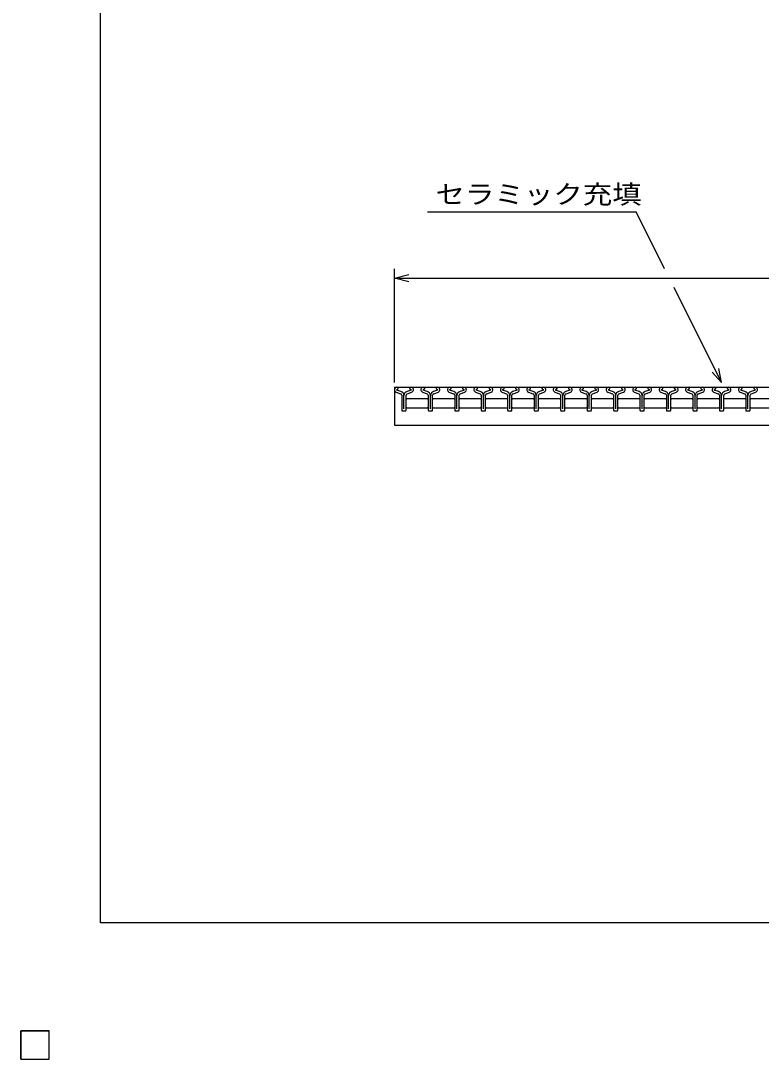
# Model space of a CAD drawing. Units: millimetres, scale not verified. Extents: x -1820 to 1724, y -1285 to 1059.
# Drawn here: x -1820 to -1039, y -1285 to -189 of the extents above; entities that cross this region are included whole.
import ezdxf
from ezdxf.enums import TextEntityAlignment as Align

# ---------------------------------------------------------------- set-up
doc = ezdxf.new("R2010")
doc.units = ezdxf.units.MM
doc.header["$LTSCALE"] = 10
for name, color, linetype, lineweight in [('0_2', 150, 'Continuous', 25), ('16', 3, 'Continuous', 25), ('22', 2, 'Continuous', 25)]:
    doc.layers.add(name, color=color, linetype=linetype, lineweight=lineweight)
doc.styles.add('ベクトル', font='')
doc.styles.get('ベクトル').set_extended_font_data('ベクトル')

msp = doc.modelspace()

# ---------------------------------------------------------------- linework, layer by layer
at = {"layer": '0_2'}
for p, q in [((-1736, -1141), (-1736, 1059)), ((1724, -1141), (-1736, -1141))]:
    msp.add_line(p, q, dxfattribs=at)
at = {"layer": '16'}
for p, q in [((-1426, -576), (-430, -576)), ((-1426, -576), (-1426, -616)), ((-1419.3, -580.53), (-1423.62, -579.01)), ((-1423.46, -578.31), (-1422.02, -577.61)), ((-1422.02, -577.61), (-1422.02, -577.38)), ((-1408.4, -579.01), (-1412.72, -580.53)), ((-1410, -577.38), (-1410, -577.61)), ((-1410, -577.61), (-1408.56, -578.31)), ((-1391.4, -580.53), (-1395.72, -579.01)), ((-1395.56, -578.31), (-1394.12, -577.61)), ((-1394.12, -577.61), (-1394.12, -577.38)), ((-1380.5, -579.01), (-1384.82, -580.53)), ((-1382.1, -577.38), (-1382.1, -577.61)), ((-1382.1, -577.61), (-1380.66, -578.31)), ((-1363.5, -580.53), (-1367.82, -579.01)), ((-1367.66, -578.31), (-1366.22, -577.61)), ((-1366.22, -577.61), (-1366.22, -577.38)), ((-1352.6, -579.01), (-1356.92, -580.53)), ((-1354.2, -577.38), (-1354.2, -577.61)), ((-1354.2, -577.61), (-1352.76, -578.31)), ((-1335.6, -580.53), (-1339.92, -579.01)), ((-1339.76, -578.31), (-1338.32, -577.61)), ((-1338.32, -577.61), (-1338.32, -577.38)), ((-1324.7, -579.01), (-1329.02, -580.53)), ((-1326.3, -577.38), (-1326.3, -577.61)), ((-1326.3, -577.61), (-1324.86, -578.31)), ((-1307.7, -580.53), (-1312.02, -579.01)), ((-1311.86, -578.31), (-1310.42, -577.61)), ((-1310.42, -577.61), (-1310.42, -577.38)), ((-1296.8, -579.01), (-1301.12, -580.53)), ((-1298.4, -577.38), (-1298.4, -577.61)), ((-1298.4, -577.61), (-1296.96, -578.31)), ((-1279.8, -580.53), (-1284.12, -579.01)), ((-1283.96, -578.31), (-1282.52, -577.61)), ((-1282.52, -577.61), (-1282.52, -577.38)), ((-1268.9, -579.01), (-1273.22, -580.53)), ((-1270.5, -577.38), (-1270.5, -577.61)), ((-1270.5, -577.61), (-1269.06, -578.31)), ((-1251.9, -580.53), (-1256.22, -579.01)), ((-1256.06, -578.31), (-1254.62, -577.61)), ((-1254.62, -577.61), (-1254.62, -577.38)), ((-1241, -579.01), (-1245.32, -580.53)), ((-1242.6, -577.38), (-1242.6, -577.61)), ((-1242.6, -577.61), (-1241.16, -578.31)), ((-1224, -580.53), (-1228.32, -579.01)), ((-1228.16, -578.31), (-1226.72, -577.61)), ((-1226.72, -577.61), (-1226.72, -577.38)), ((-1213.1, -579.01), (-1217.42, -580.53)), ((-1214.7, -577.38), (-1214.7, -577.61)), ((-1214.7, -577.61), (-1213.26, -578.31)), ((-1196.1, -580.53), (-1200.42, -579.01)), ((-1200.26, -578.31), (-1198.82, -577.61)), ((-1198.82, -577.61), (-1198.82, -577.38)), ((-1185.2, -579.01), (-1189.52, -580.53)), ((-1186.8, -577.38), (-1186.8, -577.61)), ((-1186.8, -577.61), (-1185.36, -578.31)), ((-1168.2, -580.53), (-1172.52, -579.01)), ((-1172.36, -578.31), (-1170.92, -577.61)), ((-1170.92, -577.61), (-1170.92, -577.38)), ((-1157.3, -579.01), (-1161.62, -580.53)), ((-1158.9, -577.38), (-1158.9, -577.61)), ((-1158.9, -577.61), (-1157.46, -578.31)), ((-1140.3, -580.53), (-1144.62, -579.01)), ((-1144.46, -578.31), (-1143.02, -577.61)), ((-1143.02, -577.61), (-1143.02, -577.38)), ((-1129.4, -579.01), (-1133.72, -580.53)), ((-1131, -577.38), (-1131, -577.61)), ((-1131, -577.61), (-1129.56, -578.31)), ((-1112.4, -580.53), (-1116.72, -579.01)), ((-1116.56, -578.31), (-1115.12, -577.61)), ((-1115.12, -577.61), (-1115.12, -577.38)), ((-1101.5, -579.01), (-1105.82, -580.53)), ((-1103.1, -577.38), (-1103.1, -577.61)), ((-1103.1, -577.61), (-1101.66, -578.31)), ((-1084.5, -580.53), (-1088.82, -579.01)), ((-1088.66, -578.31), (-1087.22, -577.61)), ((-1087.22, -577.61), (-1087.22, -577.38)), ((-1073.6, -579.01), (-1077.92, -580.53)), ((-1075.2, -577.38), (-1075.2, -577.61)), ((-1075.2, -577.61), (-1073.76, -578.31)), ((-1056.6, -580.53), (-1060.92, -579.01)), ((-1060.76, -578.31), (-1059.32, -577.61)), ((-1059.32, -577.61), (-1059.32, -577.38)), ((-1045.7, -579.01), (-1050.02, -580.53)), ((-1047.3, -577.38), (-1047.3, -577.61)), ((-1047.3, -577.61), (-1045.86, -578.31)), ((-1424.38, -581.18), (-1419.51, -582.89)), ((-1418.31, -584.59), (-1418.31, -600.31)), ((-1416, -598.71), (-1416, -584.64)), ((-1413.75, -589), (-1412.75, -588)), ((-1413.71, -600.31), (-1413.71, -584.59)), ((-1412.75, -588), (-1391.35, -588)), ((-1412.51, -582.89), (-1407.64, -581.18)), ((-1396.48, -581.18), (-1391.61, -582.89)), ((-1391.35, -588), (-1390.35, -589)), ((-1390.41, -584.59), (-1390.41, -600.31)), ((-1388.1, -598.71), (-1388.1, -584.64)), ((-1385.85, -589), (-1384.85, -588)), ((-1385.81, -600.31), (-1385.81, -584.59)), ((-1384.85, -588), (-1363.45, -588)), ((-1384.61, -582.89), (-1379.74, -581.18)), ((-1368.58, -581.18), (-1363.71, -582.89)), ((-1363.45, -588), (-1362.45, -589)), ((-1362.51, -584.59), (-1362.51, -600.31)), ((-1360.2, -598.71), (-1360.2, -584.64)), ((-1357.95, -589), (-1356.95, -588)), ((-1357.91, -600.31), (-1357.91, -584.59)), ((-1356.95, -588), (-1335.55, -588)), ((-1356.71, -582.89), (-1351.84, -581.18)), ((-1340.68, -581.18), (-1335.81, -582.89)), ((-1335.55, -588), (-1334.55, -589)), ((-1334.61, -584.59), (-1334.61, -600.31)), ((-1332.3, -598.71), (-1332.3, -584.64)), ((-1330.05, -589), (-1329.05, -588)), ((-1330.01, -600.31), (-1330.01, -584.59)), ((-1329.05, -588), (-1307.65, -588)), ((-1328.81, -582.89), (-1323.94, -581.18)), ((-1312.78, -581.18), (-1307.91, -582.89)), ((-1307.65, -588), (-1306.65, -589)), ((-1306.71, -584.59), (-1306.71, -600.31)), ((-1304.4, -598.71), (-1304.4, -584.64)), ((-1302.15, -589), (-1301.15, -588)), ((-1302.11, -600.31), (-1302.11, -584.59)), ((-1301.15, -588), (-1279.75, -588)), ((-1300.91, -582.89), (-1296.04, -581.18)), ((-1284.88, -581.18), (-1280.01, -582.89)), ((-1279.75, -588), (-1278.75, -589)), ((-1278.81, -584.59), (-1278.81, -600.31)), ((-1276.5, -598.71), (-1276.5, -584.64)), ((-1274.25, -589), (-1273.25, -588)), ((-1274.21, -600.31), (-1274.21, -584.59)), ((-1273.25, -588), (-1251.85, -588)), ((-1273.01, -582.89), (-1268.14, -581.18)), ((-1256.98, -581.18), (-1252.11, -582.89)), ((-1251.85, -588), (-1250.85, -589)), ((-1250.91, -584.59), (-1250.91, -600.31)), ((-1248.6, -598.71), (-1248.6, -584.64)), ((-1246.35, -589), (-1245.35, -588)), ((-1246.31, -600.31), (-1246.31, -584.59)), ((-1245.35, -588), (-1223.95, -588)), ((-1245.11, -582.89), (-1240.24, -581.18)), ((-1229.08, -581.18), (-1224.21, -582.89)), ((-1223.95, -588), (-1222.95, -589)), ((-1223.01, -584.59), (-1223.01, -600.31)), ((-1220.7, -598.71), (-1220.7, -584.64)), ((-1218.45, -589), (-1217.45, -588)), ((-1218.41, -600.31), (-1218.41, -584.59)), ((-1217.45, -588), (-1196.05, -588)), ((-1217.21, -582.89), (-1212.34, -581.18)), ((-1201.18, -581.18), (-1196.31, -582.89)), ((-1196.05, -588), (-1195.05, -589)), ((-1195.11, -584.59), (-1195.11, -600.31)), ((-1192.8, -598.71), (-1192.8, -584.64)), ((-1190.55, -589), (-1189.55, -588)), ((-1190.51, -600.31), (-1190.51, -584.59)), ((-1189.55, -588), (-1168.15, -588)), ((-1189.31, -582.89), (-1184.44, -581.18)), ((-1173.28, -581.18), (-1168.41, -582.89)), ((-1168.15, -588), (-1167.15, -589)), ((-1167.21, -584.59), (-1167.21, -600.31)), ((-1164.9, -598.71), (-1164.9, -584.64)), ((-1162.65, -589), (-1161.65, -588)), ((-1162.61, -600.31), (-1162.61, -584.59)), ((-1161.65, -588), (-1140.25, -588)), ((-1161.41, -582.89), (-1156.54, -581.18)), ((-1145.38, -581.18), (-1140.51, -582.89)), ((-1140.25, -588), (-1139.25, -589)), ((-1139.31, -584.59), (-1139.31, -600.31)), ((-1137, -598.71), (-1137, -584.64)), ((-1134.75, -589), (-1133.75, -588)), ((-1134.71, -600.31), (-1134.71, -584.59)), ((-1133.75, -588), (-1112.35, -588)), ((-1133.51, -582.89), (-1128.64, -581.18)), ((-1117.48, -581.18), (-1112.61, -582.89)), ((-1112.35, -588), (-1111.35, -589)), ((-1111.41, -584.59), (-1111.41, -600.31)), ((-1109.1, -598.71), (-1109.1, -584.64)), ((-1106.85, -589), (-1105.85, -588)), ((-1106.81, -600.31), (-1106.81, -584.59)), ((-1105.85, -588), (-1084.45, -588)), ((-1105.61, -582.89), (-1100.74, -581.18)), ((-1089.58, -581.18), (-1084.71, -582.89)), ((-1084.45, -588), (-1083.45, -589)), ((-1083.51, -584.59), (-1083.51, -600.31)), ((-1081.2, -598.71), (-1081.2, -584.64)), ((-1078.95, -589), (-1077.95, -588)), ((-1078.91, -600.31), (-1078.91, -584.59)), ((-1077.95, -588), (-1056.55, -588)), ((-1077.71, -582.89), (-1072.84, -581.18)), ((-1061.68, -581.18), (-1056.81, -582.89)), ((-1056.55, -588), (-1055.55, -589)), ((-1055.61, -584.59), (-1055.61, -600.31)), ((-1053.3, -598.71), (-1053.3, -584.64)), ((-1051.05, -589), (-1050.05, -588)), ((-1051.01, -600.31), (-1051.01, -584.59)), ((-1050.05, -588), (-1028.65, -588)), ((-1049.81, -582.89), (-1044.94, -581.18)), ((-1417.61, -601.01), (-1414.41, -601.01)), ((-1412.75, -598), (-1413.75, -597)), ((-1391.35, -598), (-1412.75, -598)), ((-1390.35, -597), (-1391.35, -598)), ((-1389.71, -601.01), (-1386.51, -601.01)), ((-1384.85, -598), (-1385.85, -597)), ((-1363.45, -598), (-1384.85, -598)), ((-1362.45, -597), (-1363.45, -598)), ((-1361.81, -601.01), (-1358.61, -601.01)), ((-1356.95, -598), (-1357.95, -597)), ((-1335.55, -598), (-1356.95, -598)), ((-1334.55, -597), (-1335.55, -598)), ((-1333.91, -601.01), (-1330.71, -601.01)), ((-1329.05, -598), (-1330.05, -597)), ((-1307.65, -598), (-1329.05, -598)), ((-1306.65, -597), (-1307.65, -598)), ((-1306.01, -601.01), (-1302.81, -601.01)), ((-1301.15, -598), (-1302.15, -597)), ((-1279.75, -598), (-1301.15, -598)), ((-1278.75, -597), (-1279.75, -598)), ((-1278.11, -601.01), (-1274.91, -601.01)), ((-1273.25, -598), (-1274.25, -597)), ((-1251.85, -598), (-1273.25, -598)), ((-1250.85, -597), (-1251.85, -598)), ((-1250.21, -601.01), (-1247.01, -601.01)), ((-1245.35, -598), (-1246.35, -597)), ((-1223.95, -598), (-1245.35, -598)), ((-1222.95, -597), (-1223.95, -598)), ((-1222.31, -601.01), (-1219.11, -601.01)), ((-1217.45, -598), (-1218.45, -597)), ((-1196.05, -598), (-1217.45, -598)), ((-1195.05, -597), (-1196.05, -598)), ((-1194.41, -601.01), (-1191.21, -601.01)), ((-1189.55, -598), (-1190.55, -597)), ((-1168.15, -598), (-1189.55, -598)), ((-1167.15, -597), (-1168.15, -598)), ((-1166.51, -601.01), (-1163.31, -601.01)), ((-1161.65, -598), (-1162.65, -597)), ((-1140.25, -598), (-1161.65, -598)), ((-1139.25, -597), (-1140.25, -598)), ((-1138.61, -601.01), (-1135.41, -601.01)), ((-1133.75, -598), (-1134.75, -597)), ((-1112.35, -598), (-1133.75, -598)), ((-1111.35, -597), (-1112.35, -598)), ((-1110.71, -601.01), (-1107.51, -601.01)), ((-1105.85, -598), (-1106.85, -597)), ((-1084.45, -598), (-1105.85, -598)), ((-1083.45, -597), (-1084.45, -598)), ((-1082.81, -601.01), (-1079.61, -601.01)), ((-1077.95, -598), (-1078.95, -597)), ((-1056.55, -598), (-1077.95, -598)), ((-1055.55, -597), (-1056.55, -598)), ((-1054.91, -601.01), (-1051.71, -601.01)), ((-1050.05, -598), (-1051.05, -597)), ((-1028.65, -598), (-1050.05, -598)), ((-1426, -616), (-430, -616)), ((-1820, -1255), (-1790, -1255)), ((-1820, -1285), (-1820, -1255)), ((-1820, -1255), (-1790, -1255)), ((-1820, -1285), (-1820, -1255)), ((-1820, -1255), (-1790, -1255)), ((-1820, -1285), (-1820, -1255)), ((-1820, -1255), (-1790, -1255)), ((-1820, -1285), (-1820, -1255)), ((-1820, -1255), (-1790, -1255)), ((-1820, -1285), (-1820, -1255)), ((-1790, -1285), (-1790, -1255)), ((-1790, -1285), (-1790, -1255)), ((-1790, -1285), (-1790, -1255)), ((-1790, -1285), (-1790, -1255)), ((-1790, -1285), (-1790, -1255)), ((-1820, -1285), (-1790, -1285)), ((-1820, -1285), (-1790, -1285)), ((-1820, -1285), (-1790, -1285)), ((-1820, -1285), (-1790, -1285)), ((-1820, -1285), (-1790, -1285))]:
    msp.add_line(p, q, dxfattribs=at)
for centre, radius, start, end in [((-1423.31, -578.7), 2.7, 90.98, 246.68), ((-1423.29, -578.72), 0.44, 111.91, 222.33), ((-1423.47, -577.45), 1.45, 2.5, 85.55), ((-1420.59, -584.94), 4.6, 3.78, 73.7), ((-1411.43, -584.94), 4.6, 106.3, 176.22), ((-1408.55, -577.45), 1.45, 94.45, 177.5), ((-1408.71, -578.7), 2.7, 293.32, 89.02002), ((-1408.73, -578.72), 0.44, 317.67, 68.08999), ((-1395.41, -578.7), 2.7, 90.98, 246.68), ((-1395.39, -578.72), 0.44, 111.91, 222.33), ((-1395.57, -577.45), 1.45, 2.5, 85.55), ((-1392.69, -584.94), 4.6, 3.78, 73.7), ((-1383.53, -584.94), 4.6, 106.3, 176.22), ((-1380.65, -577.45), 1.45, 94.45, 177.5), ((-1380.81, -578.7), 2.7, 293.32, 89.02002), ((-1380.83, -578.72), 0.44, 317.67, 68.08999), ((-1367.51, -578.7), 2.7, 90.98, 246.68), ((-1367.49, -578.72), 0.44, 111.91, 222.33), ((-1367.67, -577.45), 1.45, 2.5, 85.55), ((-1364.79, -584.94), 4.6, 3.78, 73.7), ((-1355.63, -584.94), 4.6, 106.3, 176.22), ((-1352.75, -577.45), 1.45, 94.45, 177.5), ((-1352.91, -578.7), 2.7, 293.32, 89.02002), ((-1352.93, -578.72), 0.44, 317.67, 68.08999), ((-1339.61, -578.7), 2.7, 90.98, 246.68), ((-1339.59, -578.72), 0.44, 111.91, 222.33), ((-1339.77, -577.45), 1.45, 2.5, 85.55), ((-1336.89, -584.94), 4.6, 3.78, 73.7), ((-1327.73, -584.94), 4.6, 106.3, 176.22), ((-1324.85, -577.45), 1.45, 94.45, 177.5), ((-1325.01, -578.7), 2.7, 293.32, 89.02002), ((-1325.03, -578.72), 0.44, 317.67, 68.08999), ((-1311.71, -578.7), 2.7, 90.98, 246.68), ((-1311.69, -578.72), 0.44, 111.91, 222.33), ((-1311.87, -577.45), 1.45, 2.5, 85.55), ((-1308.99, -584.94), 4.6, 3.78, 73.7), ((-1299.83, -584.94), 4.6, 106.3, 176.22), ((-1296.95, -577.45), 1.45, 94.45, 177.5), ((-1297.11, -578.7), 2.7, 293.32, 89.02002), ((-1297.13, -578.72), 0.44, 317.67, 68.08999), ((-1283.81, -578.7), 2.7, 90.98, 246.68), ((-1283.79, -578.72), 0.44, 111.91, 222.33), ((-1283.97, -577.45), 1.45, 2.5, 85.55), ((-1281.09, -584.94), 4.6, 3.78, 73.7), ((-1271.93, -584.94), 4.6, 106.3, 176.22), ((-1269.05, -577.45), 1.45, 94.45, 177.5), ((-1269.21, -578.7), 2.7, 293.32, 89.02002), ((-1269.23, -578.72), 0.44, 317.67, 68.08999), ((-1255.91, -578.7), 2.7, 90.98, 246.68), ((-1255.89, -578.72), 0.44, 111.91, 222.33), ((-1256.07, -577.45), 1.45, 2.5, 85.55), ((-1253.19, -584.94), 4.6, 3.78, 73.7), ((-1244.03, -584.94), 4.6, 106.3, 176.22), ((-1241.15, -577.45), 1.45, 94.45, 177.5), ((-1241.31, -578.7), 2.7, 293.32, 89.02002), ((-1241.33, -578.72), 0.44, 317.67, 68.08999), ((-1228.01, -578.7), 2.7, 90.98, 246.68), ((-1227.99, -578.72), 0.44, 111.91, 222.33), ((-1228.17, -577.45), 1.45, 2.5, 85.55), ((-1225.29, -584.94), 4.6, 3.78, 73.7), ((-1216.13, -584.94), 4.6, 106.3, 176.22), ((-1213.25, -577.45), 1.45, 94.45, 177.5), ((-1213.41, -578.7), 2.7, 293.32, 89.02002), ((-1213.43, -578.72), 0.44, 317.67, 68.08999), ((-1200.11, -578.7), 2.7, 90.98, 246.68), ((-1200.09, -578.72), 0.44, 111.91, 222.33), ((-1200.27, -577.45), 1.45, 2.5, 85.55), ((-1197.39, -584.94), 4.6, 3.78, 73.7), ((-1188.23, -584.94), 4.6, 106.3, 176.22), ((-1185.35, -577.45), 1.45, 94.45, 177.5), ((-1185.51, -578.7), 2.7, 293.32, 89.02002), ((-1185.53, -578.72), 0.44, 317.67, 68.08999), ((-1172.21, -578.7), 2.7, 90.98, 246.68), ((-1172.19, -578.72), 0.44, 111.91, 222.33), ((-1172.37, -577.45), 1.45, 2.5, 85.55), ((-1169.49, -584.94), 4.6, 3.78, 73.7), ((-1160.33, -584.94), 4.6, 106.3, 176.22), ((-1157.45, -577.45), 1.45, 94.45, 177.5), ((-1157.61, -578.7), 2.7, 293.32, 89.02002), ((-1157.63, -578.72), 0.44, 317.67, 68.08999), ((-1144.31, -578.7), 2.7, 90.98, 246.68), ((-1144.29, -578.72), 0.44, 111.91, 222.33), ((-1144.47, -577.45), 1.45, 2.5, 85.55), ((-1141.59, -584.94), 4.6, 3.78, 73.7), ((-1132.43, -584.94), 4.6, 106.3, 176.22), ((-1129.55, -577.45), 1.45, 94.45, 177.5), ((-1129.71, -578.7), 2.7, 293.32, 89.02002), ((-1129.73, -578.72), 0.44, 317.67, 68.08999), ((-1116.41, -578.7), 2.7, 90.98, 246.68), ((-1116.39, -578.72), 0.44, 111.91, 222.33), ((-1116.57, -577.45), 1.45, 2.5, 85.55), ((-1113.69, -584.94), 4.6, 3.78, 73.7), ((-1104.53, -584.94), 4.6, 106.3, 176.22), ((-1101.65, -577.45), 1.45, 94.45, 177.5), ((-1101.81, -578.7), 2.7, 293.32, 89.02002), ((-1101.83, -578.72), 0.44, 317.67, 68.08999), ((-1088.51, -578.7), 2.7, 90.98, 246.68), ((-1088.49, -578.72), 0.44, 111.91, 222.33), ((-1088.67, -577.45), 1.45, 2.5, 85.55), ((-1085.79, -584.94), 4.6, 3.78, 73.7), ((-1076.63, -584.94), 4.6, 106.3, 176.22), ((-1073.75, -577.45), 1.45, 94.45, 177.5), ((-1073.91, -578.7), 2.7, 293.32, 89.02002), ((-1073.93, -578.72), 0.44, 317.67, 68.08999), ((-1060.61, -578.7), 2.7, 90.98, 246.68), ((-1060.59, -578.72), 0.44, 111.91, 222.33), ((-1060.77, -577.45), 1.45, 2.5, 85.55), ((-1057.89, -584.94), 4.6, 3.78, 73.7), ((-1048.73, -584.94), 4.6, 106.3, 176.22), ((-1045.85, -577.45), 1.45, 94.45, 177.5), ((-1046.01, -578.7), 2.7, 293.32, 89.02002), ((-1046.03, -578.72), 0.44, 317.67, 68.08999), ((-1420.11, -584.59), 1.8, 0, 70.58), ((-1411.91, -584.59), 1.8, 109.42, 180), ((-1392.21, -584.59), 1.8, 0, 70.58), ((-1384.01, -584.59), 1.8, 109.42, 180), ((-1364.31, -584.59), 1.8, 0, 70.58), ((-1356.11, -584.59), 1.8, 109.42, 180), ((-1336.41, -584.59), 1.8, 0, 70.58), ((-1328.21, -584.59), 1.8, 109.42, 180), ((-1308.51, -584.59), 1.8, 0, 70.58), ((-1300.31, -584.59), 1.8, 109.42, 180), ((-1280.61, -584.59), 1.8, 0, 70.58), ((-1272.41, -584.59), 1.8, 109.42, 180), ((-1252.71, -584.59), 1.8, 0, 70.58), ((-1244.51, -584.59), 1.8, 109.42, 180), ((-1224.81, -584.59), 1.8, 0, 70.58), ((-1216.61, -584.59), 1.8, 109.42, 180), ((-1196.91, -584.59), 1.8, 0, 70.58), ((-1188.71, -584.59), 1.8, 109.42, 180), ((-1169.01, -584.59), 1.8, 0, 70.58), ((-1160.81, -584.59), 1.8, 109.42, 180), ((-1141.11, -584.59), 1.8, 0, 70.58), ((-1132.91, -584.59), 1.8, 109.42, 180), ((-1113.21, -584.59), 1.8, 0, 70.58), ((-1105.01, -584.59), 1.8, 109.42, 180), ((-1085.31, -584.59), 1.8, 0, 70.58), ((-1077.11, -584.59), 1.8, 109.42, 180), ((-1057.41, -584.59), 1.8, 0, 70.58), ((-1049.21, -584.59), 1.8, 109.42, 180), ((-1417.61, -600.31), 0.7, 180, 270), ((-1414.41, -600.31), 0.7, 270, 0), ((-1389.71, -600.31), 0.7, 180, 270), ((-1386.51, -600.31), 0.7, 270, 0), ((-1361.81, -600.31), 0.7, 180, 270), ((-1358.61, -600.31), 0.7, 270, 0), ((-1333.91, -600.31), 0.7, 180, 270), ((-1330.71, -600.31), 0.7, 270, 0), ((-1306.01, -600.31), 0.7, 180, 270), ((-1302.81, -600.31), 0.7, 270, 0), ((-1278.11, -600.31), 0.7, 180, 270), ((-1274.91, -600.31), 0.7, 270, 0), ((-1250.21, -600.31), 0.7, 180, 270), ((-1247.01, -600.31), 0.7, 270, 0), ((-1222.31, -600.31), 0.7, 180, 270), ((-1219.11, -600.31), 0.7, 270, 0), ((-1194.41, -600.31), 0.7, 180, 270), ((-1191.21, -600.31), 0.7, 270, 0), ((-1166.51, -600.31), 0.7, 180, 270), ((-1163.31, -600.31), 0.7, 270, 0), ((-1138.61, -600.31), 0.7, 180, 270), ((-1135.41, -600.31), 0.7, 270, 0), ((-1110.71, -600.31), 0.7, 180, 270), ((-1107.51, -600.31), 0.7, 270, 0), ((-1082.81, -600.31), 0.7, 180, 270), ((-1079.61, -600.31), 0.7, 270, 0), ((-1054.91, -600.31), 0.7, 180, 270), ((-1051.71, -600.31), 0.7, 270, 0)]:
    msp.add_arc(centre, radius, start, end, dxfattribs=at)
at = {"layer": '22', "color": 4}
for p, q in [((-1391.2, -391), (-1171.2, -391)), ((-1141.2, -451), (-1171.2, -391)), ((-1426, -571), (-1426, -451)), ((-1426, -461), (-1411, -457)), ((-1411, -465), (-1426, -461)), ((-1426, -461), (-430, -461)), ((-1081.2, -571), (-1131.2, -471)), ((-1081.2, -571), (-1084.2, -556.4)), ((-1081.2, -571), (-1091.2, -560)), ((-1790, -1255), (-1820, -1255)), ((-1820, -1255), (-1820, -1285)), ((-1790, -1255), (-1820, -1255)), ((-1820, -1255), (-1820, -1285)), ((-1790, -1255), (-1820, -1255)), ((-1820, -1255), (-1820, -1285)), ((-1790, -1285), (-1790, -1255)), ((-1790, -1285), (-1790, -1255)), ((-1790, -1285), (-1790, -1255)), ((-1820, -1285), (-1790, -1285)), ((-1820, -1285), (-1790, -1285)), ((-1820, -1285), (-1790, -1285))]:
    msp.add_line(p, q, dxfattribs=at)
at = {"layer": '22'}
for p, q in [((-1790, -1255), (-1820, -1255)), ((-1820, -1255), (-1820, -1285)), ((-1790, -1255), (-1820, -1255)), ((-1820, -1255), (-1820, -1285)), ((-1790, -1255), (-1820, -1255)), ((-1820, -1255), (-1820, -1285)), ((-1790, -1285), (-1790, -1255)), ((-1790, -1285), (-1790, -1255)), ((-1790, -1285), (-1790, -1255)), ((-1820, -1285), (-1790, -1285)), ((-1820, -1285), (-1790, -1285)), ((-1820, -1285), (-1790, -1285))]:
    msp.add_line(p, q, dxfattribs=at)

# ---------------------------------------------------------------- texts
at = {"layer": '22', "style": 'ベクトル', "width": 1.15}
msp.add_text('セラミック充填', height=19.79, dxfattribs=at).set_placement((-1382.7, -372.5), align=Align.MIDDLE_LEFT)

doc.saveas('drawing.dxf')
